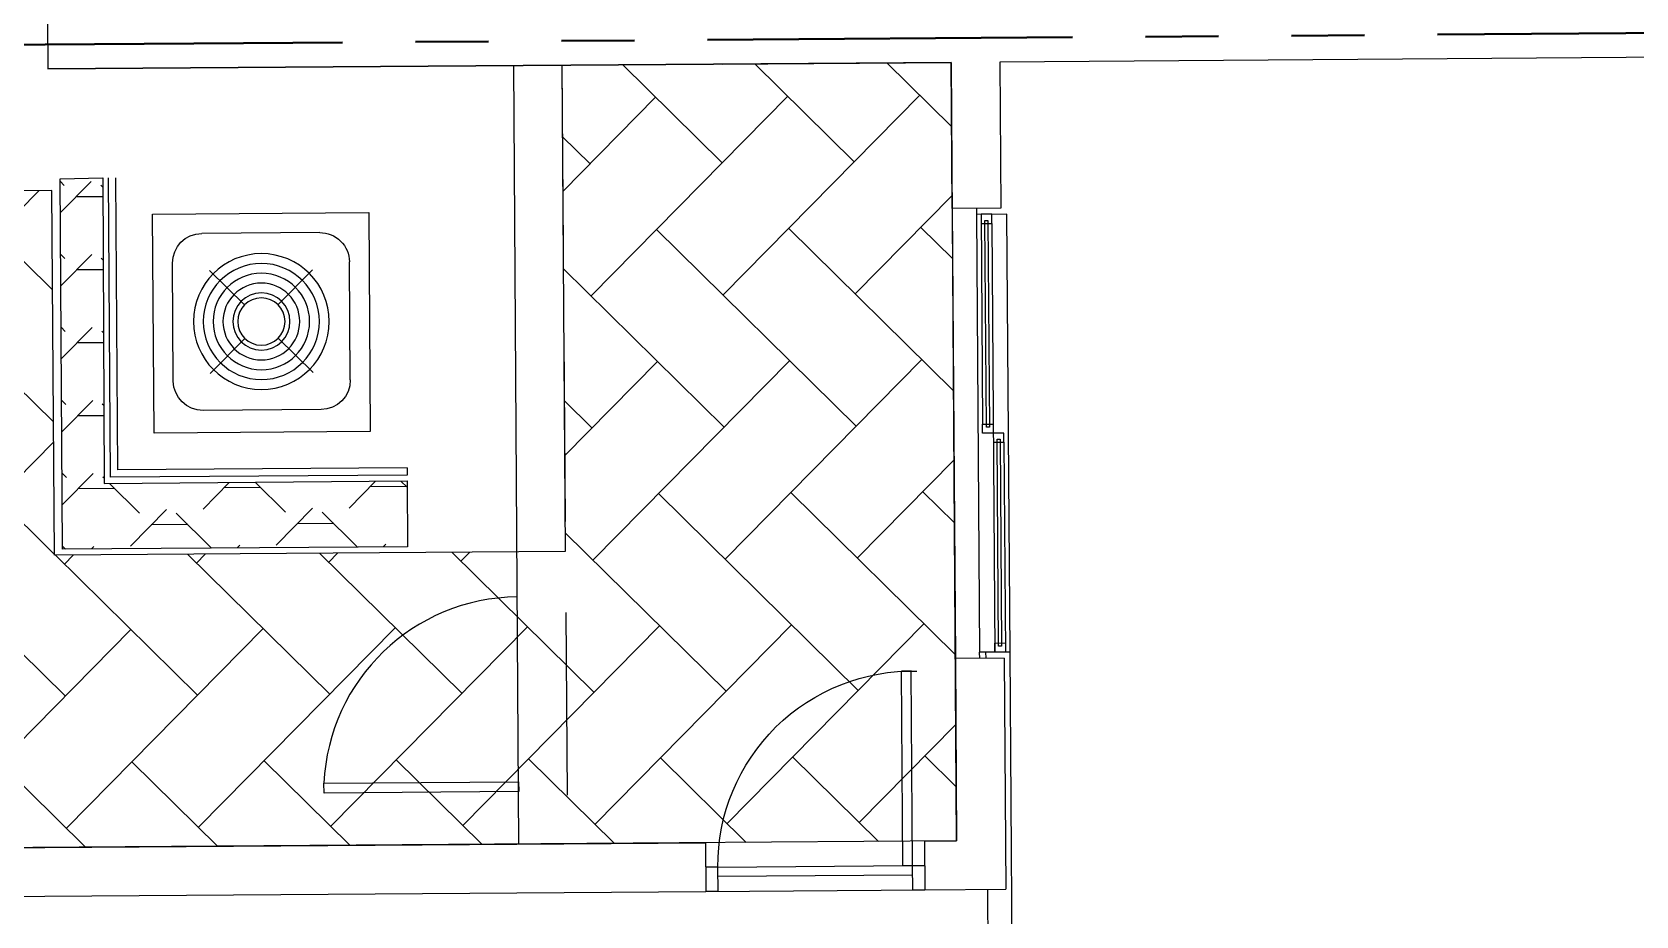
# Model space of a CAD drawing. Header units: feet. Extents: x 919634 to 928945, y 707022 to 708026.
# Drawn here: x 921008.49 to 921030.47, y 707457.99 to 707470.1 of the extents above; entities that cross this region are included whole.
import ezdxf

# ---------------------------------------------------------------- set-up
doc = ezdxf.new("R2010")
doc.units = ezdxf.units.FT
doc.header["$LTSCALE"] = 20
doc.header["$MEASUREMENT"] = 0
doc.linetypes.add('Site Plan$0$HIDDEN2', pattern=[0.1875, 0.125, -0.0625])
doc.linetypes.add('Site Plan$0$PHANTOM2', pattern=[1.25, 0.625, -0.125, 0.125, -0.125, 0.125, -0.125])
for name, color, linetype in [('-u-site-xref', 7, 'Continuous'), ('Site Plan$0$-u-site-bldg_interior', 252, 'Continuous'), ('Site Plan$0$-u-site-fence', 4, 'Site Plan$0$FENCELINE1'), ('Site Plan$0$A-DOOR-EXT_WINDOWS', 253, 'Continuous'), ('Site Plan$0$A-HVAC-EXT', 253, 'Continuous'), ('Site Plan$0$SP-BLDG-ROOF ABOVE', 4, 'Site Plan$0$HIDDEN2'), ('Site Plan$0$SP-LOT PAVERS', 254, 'Continuous'), ('x-RL TH8-LP Block$0$LP-PATT-SHAR', 253, 'Continuous'), ('x-RL TH8-LP Block$0$LP-SHAR-BRDR-CONT', 253, 'Continuous')]:
    doc.layers.add(name, color=color, linetype=linetype)
for name, color, linetype, lineweight in [('Site Plan$0$SP-LOT LINES', 252, 'Site Plan$0$PHANTOM2', 40), ('Site Plan$0$SP-SIDEWALK', 2, 'Continuous', 25), ('SP-BUILDING-FOOTPRINT', 1, 'Continuous', 25)]:
    doc.layers.add(name, color=color, linetype=linetype, lineweight=lineweight)
doc.layers.get('-u-site-xref').off()
doc.linetypes.add('Site Plan$0$FENCELINE1', pattern='A,0.25,-0.1,[133,ltypeshp.shx,S=0.1,R=0,X=-0.1,Y=0],-0.1,1', length=1.45)

# ---------------------------------------------------------------- blocks, each defined once
blk = doc.blocks.new('Site Plan$0$DR1H902')
for p, q in [((-0.5, 0), (-0.5, 1)), ((-0.5, 1.000000000000057), (-0.4500000000000455, 1.000000000000057)), ((-0.4500000000000455, 0), (-0.4500000000000455, 1)), ((-0.5, -5.684341886080801e-14), (-0.4500000000000455, -5.684341886080801e-14))]:
    blk.add_line(p, q)
blk.add_arc((-0.5, 0), 1, 0, 91.70698490235472)
blk = doc.blocks.new('Site Plan$0$A$C05C92244')
at = {"layer": 'Site Plan$0$A-DOOR-EXT_WINDOWS'}
blk.add_lwpolyline([(32.00389335552609, 32.04769828175449), (32.00389335552609, 0.04381521808500111), (30.40369920234298, 0.04381521808500111), (30.40369920234298, 32.04769828175449)], close=True, dxfattribs=at)
blk.add_arc((32.07979910527501, 32.07980389018303), 32.07980487913881, 180.0573418751565, 267.0050566959838, dxfattribs=at)
blk = doc.blocks.new('Site Plan$0$A$C11AE1C12')
at = {"layer": 'Site Plan$0$A-HVAC-EXT'}
for p, q in [((44.00000011394877, 44.54105635897122), (1.139487721957266e-07, 44.54105635897122)), ((1.139487721957266e-07, 44.54105635897122), (1.139487721957266e-07, 2.501133167243097e-06)), ((44.00000011394877, 2.501133167243097e-06), (44.00000011394877, 44.54105635897122)), ((34.00000011394877, 40.00000250113317), (10.00000011394877, 40.00000250113317)), ((4.000000113948772, 34.00000250113317), (4.000000113948772, 10.00000250113317)), ((40.00000011394877, 34.00000250113317), (40.00000011394877, 10.00000250113317)), ((18.5977306969362, 25.40227191814392), (11.52666288505861, 32.47333973002787)), ((25.40226953096135, 25.40227191814392), (32.47333734284621, 32.47333973002787)), ((11.52666288505861, 11.52666527223846), (18.5977306969362, 18.59773308412241)), ((32.47333734284621, 11.52666527223846), (25.40226953096135, 18.59773308412241)), ((34.00000011394877, 4.000002501133167), (10.00000011394877, 4.000002501133167)), ((1.139487721957266e-07, 2.501133167243097e-06), (44.00000011394877, 2.501133167243097e-06))]:
    blk.add_line(p, q, dxfattribs=at)
for radius in [13.81153555240985, 11.81153555240985, 9.81153555240985, 7.81153555240985, 5.81153555240985, 4.81153555240985]:
    blk.add_circle((22.00000011394877, 22.00000250113317), radius, dxfattribs=at)
for centre, start, end in [((10.00000011394877, 34.00000250113317), 90, 180), ((34.00000011394877, 34.00000250113317), 0, 90), ((10.00000011394877, 10.00000250113317), 180, 270), ((34.00000011394877, 10.00000250113317), 270, 0)]:
    blk.add_arc(centre, 6, start, end, dxfattribs=at)
blk = doc.blocks.new('Site Plan')
at = {"layer": 'Site Plan$0$SP-LOT PAVERS'}
h = blk.add_hatch(dxfattribs=at)
h.set_pattern_fill('AR-HBONE', color=256, scale=0.32, angle=-89.58178215075662)
h.set_pattern_definition([(315.4182178492434, (0, 0), (1.810145136983853, 0.01321298806884015), [3.84, -1.28]), (45.41821784924338, (0.9116790626081567, -0.8984660745381309), (1.810145136983853, 0.01321298806884), [3.84, -1.28])])
h.paths.add_polyline_path([(921021.1556350243, 707459.0202424282), (921000.7373251333, 707458.8744132218), (921000.8088021957, 707448.8724109019), (920988.8999676008, 707448.7873070914), (920988.7641918381, 707467.7868217848), (921008.7636650301, 707467.9320014652), (921008.7993954984, 707462.9321285743), (921015.7992638892, 707462.9821521201), (921015.7516232703, 707469.6486485625), (921021.0848215867, 707469.6866727665)])
at = {"layer": 'Site Plan$0$-u-site-bldg_interior'}
for p, q in [((921008.7076905945, 707470.2628104474, -4.494994332521548e-06), (921008.7124551852, 707469.5960867906, -4.49499433252155e-06)), ((921056.6672607511, 707469.9387850335, -4.494761588394544e-06), (921021.7514856342, 707469.6892672919, -4.494931048816757e-06)), ((921021.0848359901, 707469.68450323, -4.494934284337944e-06), (921008.7124551852, 707469.5960867906, -4.49499433252155e-06)), ((921017.9472121359, 707469.6620809061, -4.494949512499465e-06), (921021.0848359901, 707469.68450323, -4.494934284337944e-06)), ((921021.0991281759, 707467.6845542974, -4.49493428433795e-06), (921021.0848359901, 707469.68450323, -4.494934284337944e-06)), ((921021.7514856342, 707469.6892672919, -4.494931048816757e-06), (921021.76577782, 707467.6893183592, -4.494931048816762e-06)), ((921021.7657777928, 707467.689318359, -4.494931048816895e-06), (921021.0991281486, 707467.6845542971, -4.494934284338082e-06)), ((921021.0991281486, 707467.6845542971, -4.494934284338082e-06), (921021.1431957755, 707461.5180450885, -4.494934284337838e-06)), ((921021.4324530252, 707467.6869363284, -4.494932666577224e-06), (921021.4330485328, 707467.6036051231, -4.494932666577225e-06)), ((921021.8497045061, 707467.6065826613, -4.494930644376746e-06), (921021.4330485328, 707467.6036051231, -4.494932666577225e-06)), ((921021.4330485328, 707467.6036051231, -4.494932666577225e-06), (921021.4759250899, 707461.603758325, -4.494932666577243e-06)), ((921021.4955294001, 707467.6065019718, -4.494932363247244e-06), (921021.516091927, 707464.7291251628, -4.494932363247253e-06)), ((921021.8925810634, 707461.6067358631, -4.494930644376763e-06), (921021.8497045065, 707467.6065826613, -4.494930644376745e-06)), ((921021.6422697813, 707467.4800970838, -4.494931655476985e-06), (921021.6842530768, 707461.6052470942, -4.494931655477002e-06)), ((921021.8095376694, 707464.4812158234, -4.494930947706734e-06), (921021.8300826864, 707461.6062892327, -4.494930947706743e-06)), ((921021.8925810631, 707461.6067358633, -4.494930644376764e-06), (921021.4759250899, 707461.603758325, -4.494932666577243e-06)), ((921021.4765205977, 707461.5204271195, -4.494932666577242e-06), (921021.4759250899, 707461.603758325, -4.494932666577243e-06)), ((921021.5631849976, 707461.521046447, -4.49493224595975e-06), (921021.5625898995, 707461.6043203495, -4.494932245959749e-06)), ((921021.9872667936, 707448.357074184, -4.494930644376803e-06), (921021.8925810636, 707461.6067358633, -4.494930644376763e-06)), ((921021.1431957482, 707461.5180450882, -4.49493428433797e-06), (921021.1610609804, 707459.0181089223, -4.494934284337977e-06)), ((921021.8098453655, 707461.5228091498, -4.494931048816913e-06), (921021.1431957755, 707461.5180450885, -4.494934284337838e-06)), ((921021.8098453926, 707461.5228091499, -4.494931048816781e-06), (921021.8324746867, 707458.3562233401, -4.49493104881679e-06)), ((921000.9115780995, 707458.8734005429, -4.495032563293753e-06), (921017.7210536338, 707458.9935256827, -4.494950975985178e-06)), ((921017.7210524803, 707458.9936871007, -4.494950975985178e-06), (921017.7258176956, 707458.3268760386, -4.494950975985181e-06)), ((921020.7213006133, 707459.0149662737, -4.494936414569366e-06), (921021.1610609804, 707459.0181089223, -4.494934284337977e-06)), ((921020.7213006133, 707459.0149662737, -4.494936414569366e-06), (921020.7260646751, 707458.3483166294, -4.494936414569368e-06)), ((921017.8900969222, 707458.6615532942, -4.494950167104883e-06), (921017.7234345112, 707458.6603622787, -4.494950975985179e-06)), ((921017.8900969222, 707458.6615532942, -4.494950167104883e-06), (921020.557020233, 707458.680450436, -4.494937223449664e-06)), ((921017.8924801068, 707458.328067054, -4.494950167104883e-06), (921017.8900969222, 707458.6615532942, -4.494950167104883e-06)), ((921017.8909901838, 707458.5365564859, -4.494950167104883e-06), (921020.5579134948, 707458.5554536277, -4.494937223449664e-06)), ((921020.557020233, 707458.680450436, -4.494937223449664e-06), (921020.7236826442, 707458.6816414514, -4.494936414569367e-06)), ((921020.559402264, 707458.347125614, -4.494937223449666e-06), (921020.557020233, 707458.680450436, -4.494937223449664e-06)), ((921001.5829918056, 707458.2115149604, -4.495029327772566e-06), (921017.7258176956, 707458.3268760386, -4.494950975985181e-06)), ((921017.7258165533, 707458.3270374566, -4.494950975985126e-06), (921020.7260646864, 707458.3483166295, -4.494936414569314e-06)), ((921017.8924812602, 707458.327905636, -4.494950167104883e-06), (921017.7258188492, 707458.3267146206, -4.494950975985181e-06)), ((921020.559402264, 707458.347125614, -4.494937223449666e-06), (921020.7260646751, 707458.3483166294, -4.494936414569368e-06)), ((921020.7260646751, 707458.3483166294, -4.494936414569368e-06), (921021.8324746864, 707458.35622334, -4.494931048816791e-06)), ((921021.6572752196, 707448.3547159733, -4.494932245959792e-06), (921021.5858142916, 707458.354460637, -4.494932245959759e-06))]:
    blk.add_line(p, q, dxfattribs=at)
for points, elevation in [([(921021.6422697813, 707467.4800970838), (921021.6413765197, 707467.6050938921), (921021.4955469099, 707467.6040517536), (921021.4964401716, 707467.4790549453)], -4.494932359143158e-06), ([(921021.5684716842, 707464.6878317522), (921021.5482244211, 707467.5210927404), (921021.5898900239, 707467.5213904941), (921021.6101372868, 707464.6881295063)], -4.494931904148e-06), ([(921021.6619215367, 707464.7301673014), (921021.6628147982, 707464.6051704931), (921021.5169851885, 707464.6041283546), (921021.516091927, 707464.7291251628)], -4.494932359143166e-06), ([(921021.8095376694, 707464.4812158234), (921021.8086444077, 707464.6062126316), (921021.6628147982, 707464.6051704931), (921021.6637080597, 707464.4801736848)], -4.494931651372908e-06), ([(921021.7357395723, 707461.688950492), (921021.7154923092, 707464.5222114798), (921021.7571579122, 707464.5225092337), (921021.7774051753, 707461.6892482457)], -4.494931196377749e-06), ([(921021.8291894248, 707461.7312860409), (921021.8300826864, 707461.6062892327), (921021.6842530768, 707461.6052470942), (921021.683359815, 707461.7302439023)], -4.494931651372916e-06)]:
    blk.add_lwpolyline(points, close=True, dxfattribs=dict(at, elevation=elevation))
at = {"layer": 'Site Plan$0$-u-site-fence', "ltscale": 0.15}
blk.add_line((921015.1644842136, 707458.9775136728, -4.494963388369399e-06), (921015.0926020693, 707469.6416810767, -4.494963367370082e-06), dxfattribs=at)
at = {"layer": 'Site Plan$0$SP-BLDG-ROOF ABOVE', "elevation": -4.494960164400631e-06}
blk.add_lwpolyline([(921015.7516394054, 707469.6463907389), (921015.8278643957, 707458.9799964312)], dxfattribs=at)
at = {"layer": 'Site Plan$0$SP-LOT LINES', "ltscale": 0.4, "elevation": -4.495091203237515e-06}
blk.add_lwpolyline([(921082.9047135309, 707448.459065352), (921082.7474994884, 707470.4585036117), (920988.7498996513, 707469.7867708848), (920988.9071136938, 707447.787332625)], close=True, dxfattribs=at)
at = {"layer": 'Site Plan$0$SP-SIDEWALK'}
for p, q in [((921015.7516232703, 707469.6486485625, -4.49496017048057e-06), (921015.7992638933, 707462.9821515611, -4.494960170480592e-06)), ((921009.5691192645, 707464.0021230548, -4.494990364901334e-06), (921009.5398198765, 707468.102075358, -4.494990364901321e-06)), ((921009.6684021018, 707464.1028351107, -4.494989879573155e-06), (921009.6398173232, 707468.1027899673, -4.494989879573144e-06)), ((921008.7636811652, 707467.9297436415, -4.494994137601818e-06), (920988.764191838, 707467.7868217848, -4.495091203237454e-06)), ((921008.7993954984, 707462.9321285743, -4.494994137601833e-06), (921008.7636811652, 707467.9297436415, -4.494994137601818e-06)), ((921013.6323681067, 707464.0311601497, -4.494970644306214e-06), (921009.5691192645, 707464.0021230548, -4.494990364901334e-06)), ((921013.6316534975, 707464.1311575964, -4.494970644306214e-06), (921009.6684021018, 707464.1028351107, -4.494989879573155e-06)), ((921013.6316534975, 707464.1311575964, -4.494970644306214e-06), (921013.6323681067, 707464.0311601497, -4.494970644306214e-06)), ((921015.7992638933, 707462.9821515611, -4.494960170480592e-06), (921008.7993954984, 707462.9321285743, -4.494994137601833e-06)), ((921009.820443432, 707458.9370657471, -4.494989320851819e-06), (921000.9115780995, 707458.8734005429, -4.495032563293753e-06))]:
    blk.add_line(p, q, dxfattribs=at)
at = {"layer": 'Site Plan$0$-u-site-bldg_interior', "extrusion": (4.853157859725802e-12, 3.468200526524245e-14, -1), "xscale": 2.666990255305794, "yscale": 2.666990255305794, "zscale": -7.111974014148773, "rotation": 359.5905555553778}
blk.add_blockref('Site Plan$0$DR1H902', (-921019.2235591543, 707458.6709211562, 8.989331464401768e-06), dxfattribs=at)
at = {"layer": 'Site Plan$0$-u-site-fence', "xscale": 0.08333333333333334, "yscale": 0.08333333333333334, "zscale": 0.08333333333333334, "rotation": 270.4094444446222}
blk.add_blockref('Site Plan$0$A$C05C92244', (921012.4711013037, 707462.3423730177, -4.494976343081766e-06), dxfattribs=at)
at = {"layer": 'Site Plan$0$A-HVAC-EXT', "extrusion": (4.8531578597258e-12, 3.468200526524245e-14, -1), "xscale": 0.06735359270068557, "yscale": 0.06735359270068557, "zscale": -0.06735359270068556, "rotation": 179.5905555553778}
blk.add_blockref('Site Plan$0$A$C11AE1C12', (-921010.1433780012, 707467.6063189578, 8.989331464401768e-06), dxfattribs=at)
blk = doc.blocks.new('x-RL TH8-LP Block', base_point=(1241.699483058532, 358.1706843557306))
at = {"layer": 'x-RL TH8-LP Block$0$LP-PATT-SHAR'}
h = blk.add_hatch(dxfattribs=at)
h.set_pattern_fill('LAFX-A435-CHAINLINK', color=256, scale=10, pattern_type=2)
h.set_pattern_definition([(45, (1255.655024147425, 427.7968330358235), (0, 10.0000000000064), [0.7071099999999999, -13.4350288425]), (45, (1253.655024147425, 427.7968330358235), (0, 10.0000000000064), [0.7071099999999999, -13.4350288425]), (45, (1255.655024147425, 429.7968330358235), (0, 10.0000000000064), [0.7071099999999999, -13.4350288425]), (45, (1255.155024147425, 430.7968330358235), (0, 10.0000000000064), [0.7071099999999999, -13.4350288425]), (45, (1251.655024147425, 427.7968330358235), (0, 10.0000000000064), [0.7071099999999999, -13.4350288425]), (45, (1253.655024147425, 429.7968330358235), (0, 10.0000000000064), [0.7071099999999999, -13.4350288425]), (45, (1255.655024147425, 431.7968330358235), (0, 10.0000000000064), [0.7071099999999999, -13.4350288425]), (45, (1254.155024147425, 430.7968330358235), (0, 10.0000000000064), [0.7071099999999999, -13.4350288425]), (45, (1255.155024147425, 432.7968330358235), (0, 10.0000000000064), [0.7071099999999999, -13.4350288425]), (45, (1253.155024147425, 430.7968330358235), (0, 10.0000000000064), [0.7071099999999999, -13.4350288425]), (45, (1251.655024147425, 429.7968330358235), (0, 10.0000000000064), [0.7071099999999999, -13.4350288425]), (45, (1253.655024147425, 431.7968330358235), (0, 10.0000000000064), [0.7071099999999999, -13.4350288425]), (45, (1255.655024147425, 433.7968330358235), (0, 10.0000000000064), [0.7071099999999999, -13.4350288425]), (45, (1252.155024147425, 430.7968330358235), (0, 10.0000000000064), [0.7071099999999999, -13.4350288425]), (45, (1254.155024147425, 432.7968330358235), (0, 10.0000000000064), [0.7071099999999999, -13.4350288425]), (45, (1253.155024147425, 432.7968330358235), (0, 10.0000000000064), [0.7071099999999999, -13.4350288425]), (45, (1255.155024147425, 434.7968330358235), (0, 10.0000000000064), [0.7071099999999999, -13.4350288425]), (45, (1251.655024147425, 431.7968330358235), (0, 10.0000000000064), [0.7071099999999999, -13.4350288425]), (45, (1253.655024147425, 433.7968330358235), (0, 10.0000000000064), [0.7071099999999999, -13.4350288425]), (45, (1252.155024147425, 432.7968330358235), (0, 10.0000000000064), [0.7071099999999999, -13.4350288425]), (45, (1254.155024147425, 434.7968330358235), (0, 10.0000000000064), [0.7071099999999999, -13.4350288425]), (45, (1255.155024147425, 436.7968330358235), (0, 10.0000000000064), [0.7071099999999999, -13.4350288425]), (45, (1253.155024147425, 434.7968330358235), (0, 10.0000000000064), [0.7071099999999999, -13.4350288425]), (45, (1251.655024147425, 433.7968330358235), (0, 10.0000000000064), [0.7071099999999999, -13.4350288425]), (45, (1252.155024147425, 434.7968330358235), (0, 10.0000000000064), [0.7071099999999999, -13.4350288425]), (45, (1254.155024147425, 436.7968330358235), (0, 10.0000000000064), [0.7071099999999999, -13.4350288425]), (45, (1253.155024147425, 436.7968330358235), (0, 10.0000000000064), [0.7071099999999999, -13.4350288425]), (45, (1251.655024147425, 435.7968330358235), (0, 10.0000000000064), [0.7071099999999999, -13.4350288425]), (45, (1252.155024147425, 436.7968330358235), (0, 10.0000000000064), [0.7071099999999999, -13.4350288425]), (45, (1250.655024147425, 435.7968330358235), (0, 10.0000000000064), [0.7071099999999999, -13.4350288425]), (45, (1255.155024147425, 428.7968330358235), (0, 10.0000000000064), [0.7071099999999999, -13.4350288425]), (45, (1254.155024147425, 428.7968330358235), (0, 10.0000000000064), [0.7071099999999999, -13.4350288425]), (45, (1253.155024147425, 428.7968330358235), (0, 10.0000000000064), [0.7071099999999999, -13.4350288425]), (45, (1252.155024147425, 428.7968330358235), (0, 10.0000000000064), [0.7071099999999999, -13.4350288425]), (45, (1250.655024147425, 427.7968330358235), (0, 10.0000000000064), [0.7071099999999999, -13.4350288425]), (45, (1249.655024147425, 427.7968330358235), (0, 10.0000000000064), [0.7071099999999999, -13.4350288425]), (45, (1250.655024147425, 429.7968330358235), (0, 10.0000000000064), [0.7071099999999999, -13.4350288425]), (45, (1248.655024147425, 427.7968330358235), (0, 10.0000000000064), [0.7071099999999999, -13.4350288425]), (45, (1251.155024147425, 430.7968330358235), (0, 10.0000000000064), [0.7071099999999999, -13.4350288425]), (45, (1249.655024147425, 429.7968330358235), (0, 10.0000000000064), [0.7071099999999999, -13.4350288425]), (45, (1247.655024147425, 427.7968330358235), (0, 10.0000000000064), [0.7071099999999999, -13.4350288425]), (45, (1250.155024147425, 430.7968330358235), (0, 10.0000000000064), [0.7071099999999999, -13.4350288425]), (45, (1250.655024147425, 431.7968330358235), (0, 10.0000000000064), [0.7071099999999999, -13.4350288425]), (45, (1248.655024147425, 429.7968330358235), (0, 10.0000000000064), [0.7071099999999999, -13.4350288425]), (45, (1246.655024147425, 427.7968330358235), (0, 10.0000000000064), [0.7071099999999999, -13.4350288425]), (45, (1251.155024147425, 432.7968330358235), (0, 10.0000000000064), [0.7071099999999999, -13.4350288425]), (45, (1249.155024147425, 430.7968330358235), (0, 10.0000000000064), [0.7071099999999999, -13.4350288425]), (45, (1249.655024147425, 431.7968330358235), (0, 10.0000000000064), [0.7071099999999999, -13.4350288425]), (45, (1247.655024147425, 429.7968330358235), (0, 10.0000000000064), [0.7071099999999999, -13.4350288425]), (45, (1250.155024147425, 432.7968330358235), (0, 10.0000000000064), [0.7071099999999999, -13.4350288425]), (45, (1248.155024147425, 430.7968330358235), (0, 10.0000000000064), [0.7071099999999999, -13.4350288425]), (45, (1250.655024147425, 433.7968330358235), (0, 10.0000000000064), [0.7071099999999999, -13.4350288425]), (45, (1248.655024147425, 431.7968330358235), (0, 10.0000000000064), [0.7071099999999999, -13.4350288425]), (45, (1246.655024147425, 429.7968330358235), (0, 10.0000000000064), [0.7071099999999999, -13.4350288425]), (45, (1251.155024147425, 434.7968330358235), (0, 10.0000000000064), [0.7071099999999999, -13.4350288425]), (45, (1249.155024147425, 432.7968330358235), (0, 10.0000000000064), [0.7071099999999999, -13.4350288425]), (45, (1247.155024147425, 430.7968330358235), (0, 10.0000000000064), [0.7071099999999999, -13.4350288425]), (45, (1249.655024147425, 433.7968330358235), (0, 10.0000000000064), [0.7071099999999999, -13.4350288425]), (45, (1247.655024147425, 431.7968330358235), (0, 10.0000000000064), [0.7071099999999999, -13.4350288425]), (45, (1250.155024147425, 434.7968330358235), (0, 10.0000000000064), [0.7071099999999999, -13.4350288425]), (45, (1248.155024147425, 432.7968330358235), (0, 10.0000000000064), [0.7071099999999999, -13.4350288425]), (45, (1246.155024147425, 430.7968330358235), (0, 10.0000000000064), [0.7071099999999999, -13.4350288425]), (45, (1248.655024147425, 433.7968330358235), (0, 10.0000000000064), [0.7071099999999999, -13.4350288425]), (45, (1246.655024147425, 431.7968330358235), (0, 10.0000000000064), [0.7071099999999999, -13.4350288425]), (45, (1251.155024147425, 436.7968330358235), (0, 10.0000000000064), [0.7071099999999999, -13.4350288425]), (45, (1249.155024147425, 434.7968330358235), (0, 10.0000000000064), [0.7071099999999999, -13.4350288425]), (45, (1247.155024147425, 432.7968330358235), (0, 10.0000000000064), [0.7071099999999999, -13.4350288425]), (45, (1247.655024147425, 433.7968330358235), (0, 10.0000000000064), [0.7071099999999999, -13.4350288425]), (45, (1250.155024147425, 436.7968330358235), (0, 10.0000000000064), [0.7071099999999999, -13.4350288425]), (45, (1248.155024147425, 434.7968330358235), (0, 10.0000000000064), [0.7071099999999999, -13.4350288425]), (45, (1246.155024147425, 432.7968330358235), (0, 10.0000000000064), [0.7071099999999999, -13.4350288425]), (45, (1246.655024147425, 433.7968330358235), (0, 10.0000000000064), [0.7071099999999999, -13.4350288425]), (45, (1249.155024147425, 436.7968330358235), (0, 10.0000000000064), [0.7071099999999999, -13.4350288425]), (45, (1247.155024147425, 434.7968330358235), (0, 10.0000000000064), [0.7071099999999999, -13.4350288425]), (45, (1247.655024147425, 435.7968330358235), (0, 10.0000000000064), [0.7071099999999999, -13.4350288425]), (45, (1248.155024147425, 436.7968330358235), (0, 10.0000000000064), [0.7071099999999999, -13.4350288425]), (45, (1246.155024147425, 434.7968330358235), (0, 10.0000000000064), [0.7071099999999999, -13.4350288425]), (45, (1246.655024147425, 435.7968330358235), (0, 10.0000000000064), [0.7071099999999999, -13.4350288425]), (45, (1247.155024147425, 436.7968330358235), (0, 10.0000000000064), [0.7071099999999999, -13.4350288425]), (45, (1246.155024147425, 436.7968330358235), (0, 10.0000000000064), [0.7071099999999999, -13.4350288425]), (45, (1251.155024147425, 428.7968330358235), (0, 10.0000000000064), [0.7071099999999999, -13.4350288425]), (45, (1250.155024147425, 428.7968330358235), (0, 10.0000000000064), [0.7071099999999999, -13.4350288425]), (45, (1249.155024147425, 428.7968330358235), (0, 10.0000000000064), [0.7071099999999999, -13.4350288425]), (45, (1248.155024147425, 428.7968330358235), (0, 10.0000000000064), [0.7071099999999999, -13.4350288425]), (45, (1247.155024147425, 428.7968330358235), (0, 10.0000000000064), [0.7071099999999999, -13.4350288425]), (45, (1246.155024147425, 428.7968330358235), (0, 10.0000000000064), [0.7071099999999999, -13.4350288425]), (45, (1254.655024147425, 427.7968330358235), (0, 10.0000000000064), [0.7071099999999999, -13.4350288425]), (45, (1254.655024147425, 429.7968330358235), (0, 10.0000000000064), [0.7071099999999999, -13.4350288425]), (45, (1252.655024147425, 427.7968330358235), (0, 10.0000000000064), [0.7071099999999999, -13.4350288425]), (45, (1254.655024147425, 431.7968330358235), (0, 10.0000000000064), [0.7071099999999999, -13.4350288425]), (45, (1252.655024147425, 429.7968330358235), (0, 10.0000000000064), [0.7071099999999999, -13.4350288425]), (45, (1254.655024147425, 433.7968330358235), (0, 10.0000000000064), [0.7071099999999999, -13.4350288425]), (45, (1252.655024147425, 431.7968330358235), (0, 10.0000000000064), [0.7071099999999999, -13.4350288425]), (45, (1255.655024147425, 435.7968330358235), (0, 10.0000000000064), [0.7071099999999999, -13.4350288425]), (45, (1254.655024147425, 435.7968330358235), (0, 10.0000000000064), [0.7071099999999999, -13.4350288425]), (45, (1252.655024147425, 433.7968330358235), (0, 10.0000000000064), [0.7071099999999999, -13.4350288425]), (45, (1253.655024147425, 435.7968330358235), (0, 10.0000000000064), [0.7071099999999999, -13.4350288425]), (45, (1252.655024147425, 435.7968330358235), (0, 10.0000000000064), [0.7071099999999999, -13.4350288425]), (45, (1249.655024147425, 435.7968330358235), (0, 10.0000000000064), [0.7071099999999999, -13.4350288425]), (45, (1248.655024147425, 435.7968330358235), (0, 10.0000000000064), [0.7071099999999999, -13.4350288425]), (90, (1256.155024147425, 436.2968330358235), (-10, 6.123233995736766e-16), [0.5, -9.5]), (90, (1256.155024147425, 428.2968330358235), (-10, 6.123233995736766e-16), [0.5, -9.5]), (90, (1256.155024147425, 430.2968330358235), (-10, 6.123233995736766e-16), [0.5, -9.5]), (90, (1256.155024147425, 432.2968330358235), (-10, 6.123233995736766e-16), [0.5, -9.5]), (90, (1256.155024147425, 434.2968330358235), (-10, 6.123233995736766e-16), [0.5, -9.5]), (90, (1255.655024147425, 429.2968330358235), (-10, 6.123233995736766e-16), [0.5, -9.5]), (90, (1255.655024147425, 431.2968330358235), (-10, 6.123233995736766e-16), [0.5, -9.5]), (90, (1255.655024147425, 433.2968330358235), (-10, 6.123233995736766e-16), [0.5, -9.5]), (90, (1255.655024147425, 435.2968330358235), (-10, 6.123233995736766e-16), [0.5, -9.5]), (90, (1255.655024147425, 437.2968330358235), (-10, 6.123233995736766e-16), [0.5, -9.5]), (90, (1255.155024147425, 428.2968330358235), (-10, 6.123233995736766e-16), [0.5, -9.5]), (90, (1255.155024147425, 430.2968330358235), (-10, 6.123233995736766e-16), [0.5, -9.5]), (90, (1255.155024147425, 432.2968330358235), (-10, 6.123233995736766e-16), [0.5, -9.5]), (90, (1255.155024147425, 434.2968330358235), (-10, 6.123233995736766e-16), [0.5, -9.5]), (90, (1255.155024147425, 436.2968330358235), (-10, 6.123233995736766e-16), [0.5, -9.5]), (90, (1255.155024147425, 428.2968330358235), (-10, 6.123233995736766e-16), [0.5, -9.5]), (90, (1255.155024147425, 430.2968330358235), (-10, 6.123233995736766e-16), [0.5, -9.5]), (90, (1255.155024147425, 432.2968330358235), (-10, 6.123233995736766e-16), [0.5, -9.5]), (90, (1255.155024147425, 434.2968330358235), (-10, 6.123233995736766e-16), [0.5, -9.5]), (90, (1255.155024147425, 436.2968330358235), (-10, 6.123233995736766e-16), [0.5, -9.5]), (90, (1254.655024147425, 429.2968330358235), (-10, 6.123233995736766e-16), [0.5, -9.5]), (90, (1254.655024147425, 431.2968330358235), (-10, 6.123233995736766e-16), [0.5, -9.5]), (90, (1254.655024147425, 433.2968330358235), (-10, 6.123233995736766e-16), [0.5, -9.5]), (90, (1254.655024147425, 435.2968330358235), (-10, 6.123233995736766e-16), [0.5, -9.5]), (90, (1254.655024147425, 437.2968330358235), (-10, 6.123233995736766e-16), [0.5, -9.5]), (90, (1254.155024147425, 428.2968330358235), (-10, 6.123233995736766e-16), [0.5, -9.5]), (90, (1254.155024147425, 428.2968330358235), (-10, 6.123233995736766e-16), [0.5, -9.5]), (90, (1254.155024147425, 430.2968330358235), (-10, 6.123233995736766e-16), [0.5, -9.5]), (90, (1254.155024147425, 430.2968330358235), (-10, 6.123233995736766e-16), [0.5, -9.5]), (90, (1254.155024147425, 432.2968330358235), (-10, 6.123233995736766e-16), [0.5, -9.5]), (90, (1254.155024147425, 432.2968330358235), (-10, 6.123233995736766e-16), [0.5, -9.5]), (90, (1254.155024147425, 434.2968330358235), (-10, 6.123233995736766e-16), [0.5, -9.5]), (90, (1254.155024147425, 434.2968330358235), (-10, 6.123233995736766e-16), [0.5, -9.5]), (90, (1254.155024147425, 436.2968330358235), (-10, 6.123233995736766e-16), [0.5, -9.5]), (90, (1254.155024147425, 436.2968330358235), (-10, 6.123233995736766e-16), [0.5, -9.5]), (90, (1253.655024147425, 429.2968330358235), (-10, 6.123233995736766e-16), [0.5, -9.5]), (90, (1253.655024147425, 431.2968330358235), (-10, 6.123233995736766e-16), [0.5, -9.5]), (90, (1253.655024147425, 433.2968330358235), (-10, 6.123233995736766e-16), [0.5, -9.5]), (90, (1253.655024147425, 435.2968330358235), (-10, 6.123233995736766e-16), [0.5, -9.5]), (90, (1253.655024147425, 437.2968330358235), (-10, 6.123233995736766e-16), [0.5, -9.5]), (90, (1253.155024147425, 428.2968330358235), (-10, 6.123233995736766e-16), [0.5, -9.5]), (90, (1253.155024147425, 428.2968330358235), (-10, 6.123233995736766e-16), [0.5, -9.5]), (90, (1253.155024147425, 430.2968330358235), (-10, 6.123233995736766e-16), [0.5, -9.5]), (90, (1253.155024147425, 430.2968330358235), (-10, 6.123233995736766e-16), [0.5, -9.5]), (90, (1253.155024147425, 432.2968330358235), (-10, 6.123233995736766e-16), [0.5, -9.5]), (90, (1253.155024147425, 432.2968330358235), (-10, 6.123233995736766e-16), [0.5, -9.5]), (90, (1253.155024147425, 434.2968330358235), (-10, 6.123233995736766e-16), [0.5, -9.5]), (90, (1253.155024147425, 434.2968330358235), (-10, 6.123233995736766e-16), [0.5, -9.5]), (90, (1253.155024147425, 436.2968330358235), (-10, 6.123233995736766e-16), [0.5, -9.5]), (90, (1253.155024147425, 436.2968330358235), (-10, 6.123233995736766e-16), [0.5, -9.5]), (90, (1252.655024147425, 429.2968330358235), (-10, 6.123233995736766e-16), [0.5, -9.5]), (90, (1252.655024147425, 431.2968330358235), (-10, 6.123233995736766e-16), [0.5, -9.5]), (90, (1252.655024147425, 433.2968330358235), (-10, 6.123233995736766e-16), [0.5, -9.5]), (90, (1252.655024147425, 435.2968330358235), (-10, 6.123233995736766e-16), [0.5, -9.5]), (90, (1252.655024147425, 437.2968330358235), (-10, 6.123233995736766e-16), [0.5, -9.5]), (90, (1252.155024147425, 428.2968330358235), (-10, 6.123233995736766e-16), [0.5, -9.5]), (90, (1252.155024147425, 428.2968330358235), (-10, 6.123233995736766e-16), [0.5, -9.5]), (90, (1252.155024147425, 430.2968330358235), (-10, 6.123233995736766e-16), [0.5, -9.5]), (90, (1252.155024147425, 430.2968330358235), (-10, 6.123233995736766e-16), [0.5, -9.5]), (90, (1252.155024147425, 432.2968330358235), (-10, 6.123233995736766e-16), [0.5, -9.5]), (90, (1252.155024147425, 432.2968330358235), (-10, 6.123233995736766e-16), [0.5, -9.5]), (90, (1252.155024147425, 434.2968330358235), (-10, 6.123233995736766e-16), [0.5, -9.5]), (90, (1252.155024147425, 434.2968330358235), (-10, 6.123233995736766e-16), [0.5, -9.5]), (90, (1252.155024147425, 436.2968330358235), (-10, 6.123233995736766e-16), [0.5, -9.5]), (90, (1252.155024147425, 436.2968330358235), (-10, 6.123233995736766e-16), [0.5, -9.5]), (90, (1251.655024147425, 429.2968330358235), (-10, 6.123233995736766e-16), [0.5, -9.5]), (90, (1251.655024147425, 431.2968330358235), (-10, 6.123233995736766e-16), [0.5, -9.5]), (90, (1251.655024147425, 433.2968330358235), (-10, 6.123233995736766e-16), [0.5, -9.5]), (90, (1251.655024147425, 435.2968330358235), (-10, 6.123233995736766e-16), [0.5, -9.5]), (90, (1251.655024147425, 437.2968330358235), (-10, 6.123233995736766e-16), [0.5, -9.5]), (90, (1251.155024147425, 428.2968330358235), (-10, 6.123233995736766e-16), [0.5, -9.5]), (90, (1251.155024147425, 430.2968330358235), (-10, 6.123233995736766e-16), [0.5, -9.5]), (90, (1251.155024147425, 432.2968330358235), (-10, 6.123233995736766e-16), [0.5, -9.5]), (90, (1251.155024147425, 434.2968330358235), (-10, 6.123233995736766e-16), [0.5, -9.5]), (90, (1251.155024147425, 436.2968330358235), (-10, 6.123233995736766e-16), [0.5, -9.5]), (90, (1251.155024147425, 428.2968330358235), (-10, 6.123233995736766e-16), [0.5, -9.5]), (90, (1251.155024147425, 430.2968330358235), (-10, 6.123233995736766e-16), [0.5, -9.5]), (90, (1251.155024147425, 432.2968330358235), (-10, 6.123233995736766e-16), [0.5, -9.5]), (90, (1251.155024147425, 434.2968330358235), (-10, 6.123233995736766e-16), [0.5, -9.5]), (90, (1251.155024147425, 436.2968330358235), (-10, 6.123233995736766e-16), [0.5, -9.5]), (90, (1250.655024147425, 429.2968330358235), (-10, 6.123233995736766e-16), [0.5, -9.5]), (90, (1250.655024147425, 431.2968330358235), (-10, 6.123233995736766e-16), [0.5, -9.5]), (90, (1250.655024147425, 433.2968330358235), (-10, 6.123233995736766e-16), [0.5, -9.5]), (90, (1250.655024147425, 435.2968330358235), (-10, 6.123233995736766e-16), [0.5, -9.5]), (90, (1250.655024147425, 437.2968330358235), (-10, 6.123233995736766e-16), [0.5, -9.5]), (90, (1250.155024147425, 428.2968330358235), (-10, 6.123233995736766e-16), [0.5, -9.5]), (90, (1250.155024147425, 430.2968330358235), (-10, 6.123233995736766e-16), [0.5, -9.5]), (90, (1250.155024147425, 432.2968330358235), (-10, 6.123233995736766e-16), [0.5, -9.5]), (90, (1250.155024147425, 434.2968330358235), (-10, 6.123233995736766e-16), [0.5, -9.5]), (90, (1250.155024147425, 436.2968330358235), (-10, 6.123233995736766e-16), [0.5, -9.5]), (90, (1250.155024147425, 428.2968330358235), (-10, 6.123233995736766e-16), [0.5, -9.5]), (90, (1250.155024147425, 430.2968330358235), (-10, 6.123233995736766e-16), [0.5, -9.5]), (90, (1250.155024147425, 432.2968330358235), (-10, 6.123233995736766e-16), [0.5, -9.5]), (90, (1250.155024147425, 434.2968330358235), (-10, 6.123233995736766e-16), [0.5, -9.5]), (90, (1250.155024147425, 436.2968330358235), (-10, 6.123233995736766e-16), [0.5, -9.5]), (90, (1249.655024147425, 429.2968330358235), (-10, 6.123233995736766e-16), [0.5, -9.5]), (90, (1249.655024147425, 431.2968330358235), (-10, 6.123233995736766e-16), [0.5, -9.5]), (90, (1249.655024147425, 433.2968330358235), (-10, 6.123233995736766e-16), [0.5, -9.5]), (90, (1249.655024147425, 435.2968330358235), (-10, 6.123233995736766e-16), [0.5, -9.5]), (90, (1249.655024147425, 437.2968330358235), (-10, 6.123233995736766e-16), [0.5, -9.5]), (90, (1249.155024147425, 428.2968330358235), (-10, 6.123233995736766e-16), [0.5, -9.5]), (90, (1249.155024147425, 428.2968330358235), (-10, 6.123233995736766e-16), [0.5, -9.5]), (90, (1249.155024147425, 430.2968330358235), (-10, 6.123233995736766e-16), [0.5, -9.5]), (90, (1249.155024147425, 430.2968330358235), (-10, 6.123233995736766e-16), [0.5, -9.5]), (90, (1249.155024147425, 432.2968330358235), (-10, 6.123233995736766e-16), [0.5, -9.5]), (90, (1249.155024147425, 432.2968330358235), (-10, 6.123233995736766e-16), [0.5, -9.5]), (90, (1249.155024147425, 434.2968330358235), (-10, 6.123233995736766e-16), [0.5, -9.5]), (90, (1249.155024147425, 434.2968330358235), (-10, 6.123233995736766e-16), [0.5, -9.5]), (90, (1249.155024147425, 436.2968330358235), (-10, 6.123233995736766e-16), [0.5, -9.5]), (90, (1249.155024147425, 436.2968330358235), (-10, 6.123233995736766e-16), [0.5, -9.5]), (90, (1248.655024147425, 429.2968330358235), (-10, 6.123233995736766e-16), [0.5, -9.5]), (90, (1248.655024147425, 431.2968330358235), (-10, 6.123233995736766e-16), [0.5, -9.5]), (90, (1248.655024147425, 433.2968330358235), (-10, 6.123233995736766e-16), [0.5, -9.5]), (90, (1248.655024147425, 435.2968330358235), (-10, 6.123233995736766e-16), [0.5, -9.5]), (90, (1248.655024147425, 437.2968330358235), (-10, 6.123233995736766e-16), [0.5, -9.5]), (90, (1248.155024147425, 428.2968330358235), (-10, 6.123233995736766e-16), [0.5, -9.5]), (90, (1248.155024147425, 428.2968330358235), (-10, 6.123233995736766e-16), [0.5, -9.5]), (90, (1248.155024147425, 430.2968330358235), (-10, 6.123233995736766e-16), [0.5, -9.5]), (90, (1248.155024147425, 430.2968330358235), (-10, 6.123233995736766e-16), [0.5, -9.5]), (90, (1248.155024147425, 432.2968330358235), (-10, 6.123233995736766e-16), [0.5, -9.5]), (90, (1248.155024147425, 432.2968330358235), (-10, 6.123233995736766e-16), [0.5, -9.5]), (90, (1248.155024147425, 434.2968330358235), (-10, 6.123233995736766e-16), [0.5, -9.5]), (90, (1248.155024147425, 434.2968330358235), (-10, 6.123233995736766e-16), [0.5, -9.5]), (90, (1248.155024147425, 436.2968330358235), (-10, 6.123233995736766e-16), [0.5, -9.5]), (90, (1248.155024147425, 436.2968330358235), (-10, 6.123233995736766e-16), [0.5, -9.5]), (90, (1247.655024147425, 429.2968330358235), (-10, 6.123233995736766e-16), [0.5, -9.5]), (90, (1247.655024147425, 431.2968330358235), (-10, 6.123233995736766e-16), [0.5, -9.5]), (90, (1247.655024147425, 433.2968330358235), (-10, 6.123233995736766e-16), [0.5, -9.5]), (90, (1247.655024147425, 435.2968330358235), (-10, 6.123233995736766e-16), [0.5, -9.5]), (90, (1247.655024147425, 437.2968330358235), (-10, 6.123233995736766e-16), [0.5, -9.5]), (90, (1247.155024147425, 428.2968330358235), (-10, 6.123233995736766e-16), [0.5, -9.5]), (90, (1247.155024147425, 428.2968330358235), (-10, 6.123233995736766e-16), [0.5, -9.5]), (90, (1247.155024147425, 430.2968330358235), (-10, 6.123233995736766e-16), [0.5, -9.5]), (90, (1247.155024147425, 430.2968330358235), (-10, 6.123233995736766e-16), [0.5, -9.5]), (90, (1247.155024147425, 432.2968330358235), (-10, 6.123233995736766e-16), [0.5, -9.5]), (90, (1247.155024147425, 432.2968330358235), (-10, 6.123233995736766e-16), [0.5, -9.5]), (90, (1247.155024147425, 434.2968330358235), (-10, 6.123233995736766e-16), [0.5, -9.5]), (90, (1247.155024147425, 434.2968330358235), (-10, 6.123233995736766e-16), [0.5, -9.5]), (90, (1247.155024147425, 436.2968330358235), (-10, 6.123233995736766e-16), [0.5, -9.5]), (90, (1247.155024147425, 436.2968330358235), (-10, 6.123233995736766e-16), [0.5, -9.5]), (90, (1246.655024147425, 429.2968330358235), (-10, 6.123233995736766e-16), [0.5, -9.5]), (90, (1246.655024147425, 431.2968330358235), (-10, 6.123233995736766e-16), [0.5, -9.5]), (90, (1246.655024147425, 433.2968330358235), (-10, 6.123233995736766e-16), [0.5, -9.5]), (90, (1246.655024147425, 435.2968330358235), (-10, 6.123233995736766e-16), [0.5, -9.5]), (90, (1246.655024147425, 437.2968330358235), (-10, 6.123233995736766e-16), [0.5, -9.5]), (90, (1246.155024147425, 428.2968330358235), (-10, 6.123233995736766e-16), [0.5, -9.5]), (90, (1246.155024147425, 430.2968330358235), (-10, 6.123233995736766e-16), [0.5, -9.5]), (90, (1246.155024147425, 432.2968330358235), (-10, 6.123233995736766e-16), [0.5, -9.5]), (90, (1246.155024147425, 434.2968330358235), (-10, 6.123233995736766e-16), [0.5, -9.5]), (90, (1246.155024147425, 436.2968330358235), (-10, 6.123233995736766e-16), [0.5, -9.5]), (135, (1256.155024147425, 436.7968330358235), (-10.0000000000064, 1.110223024625157e-15), [0.7071099999999999, -13.4350288425]), (135, (1255.155024147425, 436.7968330358235), (-10.0000000000064, 1.110223024625157e-15), [0.7071099999999999, -13.4350288425]), (135, (1254.155024147425, 436.7968330358235), (-10.0000000000064, 1.110223024625157e-15), [0.7071099999999999, -13.4350288425]), (135, (1253.155024147425, 436.7968330358235), (-10.0000000000064, 1.110223024625157e-15), [0.7071099999999999, -13.4350288425]), (135, (1253.655024147425, 433.7968330358235), (-10.0000000000064, 1.110223024625157e-15), [0.7071099999999999, -13.4350288425]), (135, (1253.655024147425, 431.7968330358235), (-10.0000000000064, 1.110223024625157e-15), [0.7071099999999999, -13.4350288425]), (135, (1253.655024147425, 429.7968330358235), (-10.0000000000064, 1.110223024625157e-15), [0.7071099999999999, -13.4350288425]), (135, (1253.655024147425, 427.7968330358235), (-10.0000000000064, 1.110223024625157e-15), [0.7071099999999999, -13.4350288425]), (135, (1251.155024147425, 428.7968330358235), (-10.0000000000064, 1.110223024625157e-15), [0.7071099999999999, -13.4350288425]), (135, (1250.155024147425, 428.7968330358235), (-10.0000000000064, 1.110223024625157e-15), [0.7071099999999999, -13.4350288425]), (135, (1249.155024147425, 428.7968330358235), (-10.0000000000064, 1.110223024625157e-15), [0.7071099999999999, -13.4350288425]), (135, (1251.655024147425, 435.7968330358235), (-10.0000000000064, 1.110223024625157e-15), [0.7071099999999999, -13.4350288425]), (135, (1250.655024147425, 435.7968330358235), (-10.0000000000064, 1.110223024625157e-15), [0.7071099999999999, -13.4350288425]), (135, (1251.655024147425, 433.7968330358235), (-10.0000000000064, 1.110223024625157e-15), [0.7071099999999999, -13.4350288425]), (135, (1249.655024147425, 435.7968330358235), (-10.0000000000064, 1.110223024625157e-15), [0.7071099999999999, -13.4350288425]), (135, (1250.655024147425, 433.7968330358235), (-10.0000000000064, 1.110223024625157e-15), [0.7071099999999999, -13.4350288425]), (135, (1248.655024147425, 435.7968330358235), (-10.0000000000064, 1.110223024625157e-15), [0.7071099999999999, -13.4350288425]), (135, (1251.655024147425, 431.7968330358235), (-10.0000000000064, 1.110223024625157e-15), [0.7071099999999999, -13.4350288425]), (135, (1249.655024147425, 433.7968330358235), (-10.0000000000064, 1.110223024625157e-15), [0.7071099999999999, -13.4350288425]), (135, (1247.655024147425, 435.7968330358235), (-10.0000000000064, 1.110223024625157e-15), [0.7071099999999999, -13.4350288425]), (135, (1250.655024147425, 431.7968330358235), (-10.0000000000064, 1.110223024625157e-15), [0.7071099999999999, -13.4350288425]), (135, (1248.655024147425, 433.7968330358235), (-10.0000000000064, 1.110223024625157e-15), [0.7071099999999999, -13.4350288425]), (135, (1246.655024147425, 435.7968330358235), (-10.0000000000064, 1.110223024625157e-15), [0.7071099999999999, -13.4350288425]), (135, (1251.655024147425, 429.7968330358235), (-10.0000000000064, 1.110223024625157e-15), [0.7071099999999999, -13.4350288425]), (135, (1249.655024147425, 431.7968330358235), (-10.0000000000064, 1.110223024625157e-15), [0.7071099999999999, -13.4350288425]), (135, (1247.655024147425, 433.7968330358235), (-10.0000000000064, 1.110223024625157e-15), [0.7071099999999999, -13.4350288425]), (135, (1250.655024147425, 429.7968330358235), (-10.0000000000064, 1.110223024625157e-15), [0.7071099999999999, -13.4350288425]), (135, (1248.655024147425, 431.7968330358235), (-10.0000000000064, 1.110223024625157e-15), [0.7071099999999999, -13.4350288425]), (135, (1246.655024147425, 433.7968330358235), (-10.0000000000064, 1.110223024625157e-15), [0.7071099999999999, -13.4350288425]), (135, (1251.655024147425, 427.7968330358235), (-10.0000000000064, 1.110223024625157e-15), [0.7071099999999999, -13.4350288425]), (135, (1249.655024147425, 429.7968330358235), (-10.0000000000064, 1.110223024625157e-15), [0.7071099999999999, -13.4350288425]), (135, (1247.655024147425, 431.7968330358235), (-10.0000000000064, 1.110223024625157e-15), [0.7071099999999999, -13.4350288425]), (135, (1250.655024147425, 427.7968330358235), (-10.0000000000064, 1.110223024625157e-15), [0.7071099999999999, -13.4350288425]), (135, (1248.655024147425, 429.7968330358235), (-10.0000000000064, 1.110223024625157e-15), [0.7071099999999999, -13.4350288425]), (135, (1246.655024147425, 431.7968330358235), (-10.0000000000064, 1.110223024625157e-15), [0.7071099999999999, -13.4350288425]), (135, (1249.655024147425, 427.7968330358235), (-10.0000000000064, 1.110223024625157e-15), [0.7071099999999999, -13.4350288425]), (135, (1247.655024147425, 429.7968330358235), (-10.0000000000064, 1.110223024625157e-15), [0.7071099999999999, -13.4350288425]), (135, (1248.655024147425, 427.7968330358235), (-10.0000000000064, 1.110223024625157e-15), [0.7071099999999999, -13.4350288425]), (135, (1246.655024147425, 429.7968330358235), (-10.0000000000064, 1.110223024625157e-15), [0.7071099999999999, -13.4350288425]), (135, (1247.655024147425, 427.7968330358235), (-10.0000000000064, 1.110223024625157e-15), [0.7071099999999999, -13.4350288425]), (135, (1246.655024147425, 427.7968330358235), (-10.0000000000064, 1.110223024625157e-15), [0.7071099999999999, -13.4350288425]), (135, (1255.655024147425, 435.7968330358235), (-10.0000000000064, 1.110223024625157e-15), [0.7071099999999999, -13.4350288425]), (135, (1256.155024147425, 434.7968330358235), (-10.0000000000064, 1.110223024625157e-15), [0.7071099999999999, -13.4350288425]), (135, (1254.655024147425, 435.7968330358235), (-10.0000000000064, 1.110223024625157e-15), [0.7071099999999999, -13.4350288425]), (135, (1255.155024147425, 434.7968330358235), (-10.0000000000064, 1.110223024625157e-15), [0.7071099999999999, -13.4350288425]), (135, (1255.655024147425, 433.7968330358235), (-10.0000000000064, 1.110223024625157e-15), [0.7071099999999999, -13.4350288425]), (135, (1253.655024147425, 435.7968330358235), (-10.0000000000064, 1.110223024625157e-15), [0.7071099999999999, -13.4350288425]), (135, (1256.155024147425, 432.7968330358235), (-10.0000000000064, 1.110223024625157e-15), [0.7071099999999999, -13.4350288425]), (135, (1254.155024147425, 434.7968330358235), (-10.0000000000064, 1.110223024625157e-15), [0.7071099999999999, -13.4350288425]), (135, (1252.155024147425, 436.7968330358235), (-10.0000000000064, 1.110223024625157e-15), [0.7071099999999999, -13.4350288425]), (135, (1254.655024147425, 433.7968330358235), (-10.0000000000064, 1.110223024625157e-15), [0.7071099999999999, -13.4350288425]), (135, (1252.655024147425, 435.7968330358235), (-10.0000000000064, 1.110223024625157e-15), [0.7071099999999999, -13.4350288425]), (135, (1255.155024147425, 432.7968330358235), (-10.0000000000064, 1.110223024625157e-15), [0.7071099999999999, -13.4350288425]), (135, (1253.155024147425, 434.7968330358235), (-10.0000000000064, 1.110223024625157e-15), [0.7071099999999999, -13.4350288425]), (135, (1251.155024147425, 436.7968330358235), (-10.0000000000064, 1.110223024625157e-15), [0.7071099999999999, -13.4350288425]), (135, (1255.655024147425, 431.7968330358235), (-10.0000000000064, 1.110223024625157e-15), [0.7071099999999999, -13.4350288425]), (135, (1256.155024147425, 430.7968330358235), (-10.0000000000064, 1.110223024625157e-15), [0.7071099999999999, -13.4350288425]), (135, (1254.155024147425, 432.7968330358235), (-10.0000000000064, 1.110223024625157e-15), [0.7071099999999999, -13.4350288425]), (135, (1252.155024147425, 434.7968330358235), (-10.0000000000064, 1.110223024625157e-15), [0.7071099999999999, -13.4350288425]), (135, (1250.155024147425, 436.7968330358235), (-10.0000000000064, 1.110223024625157e-15), [0.7071099999999999, -13.4350288425]), (135, (1254.655024147425, 431.7968330358235), (-10.0000000000064, 1.110223024625157e-15), [0.7071099999999999, -13.4350288425]), (135, (1252.655024147425, 433.7968330358235), (-10.0000000000064, 1.110223024625157e-15), [0.7071099999999999, -13.4350288425]), (135, (1255.155024147425, 430.7968330358235), (-10.0000000000064, 1.110223024625157e-15), [0.7071099999999999, -13.4350288425]), (135, (1253.155024147425, 432.7968330358235), (-10.0000000000064, 1.110223024625157e-15), [0.7071099999999999, -13.4350288425]), (135, (1251.155024147425, 434.7968330358235), (-10.0000000000064, 1.110223024625157e-15), [0.7071099999999999, -13.4350288425]), (135, (1249.155024147425, 436.7968330358235), (-10.0000000000064, 1.110223024625157e-15), [0.7071099999999999, -13.4350288425]), (135, (1255.655024147425, 429.7968330358235), (-10.0000000000064, 1.110223024625157e-15), [0.7071099999999999, -13.4350288425]), (135, (1256.155024147425, 428.7968330358235), (-10.0000000000064, 1.110223024625157e-15), [0.7071099999999999, -13.4350288425]), (135, (1254.155024147425, 430.7968330358235), (-10.0000000000064, 1.110223024625157e-15), [0.7071099999999999, -13.4350288425]), (135, (1252.155024147425, 432.7968330358235), (-10.0000000000064, 1.110223024625157e-15), [0.7071099999999999, -13.4350288425]), (135, (1250.155024147425, 434.7968330358235), (-10.0000000000064, 1.110223024625157e-15), [0.7071099999999999, -13.4350288425]), (135, (1248.155024147425, 436.7968330358235), (-10.0000000000064, 1.110223024625157e-15), [0.7071099999999999, -13.4350288425]), (135, (1254.655024147425, 429.7968330358235), (-10.0000000000064, 1.110223024625157e-15), [0.7071099999999999, -13.4350288425]), (135, (1252.655024147425, 431.7968330358235), (-10.0000000000064, 1.110223024625157e-15), [0.7071099999999999, -13.4350288425]), (135, (1253.155024147425, 430.7968330358235), (-10.0000000000064, 1.110223024625157e-15), [0.7071099999999999, -13.4350288425]), (135, (1255.155024147425, 428.7968330358235), (-10.0000000000064, 1.110223024625157e-15), [0.7071099999999999, -13.4350288425]), (135, (1251.155024147425, 432.7968330358235), (-10.0000000000064, 1.110223024625157e-15), [0.7071099999999999, -13.4350288425]), (135, (1249.155024147425, 434.7968330358235), (-10.0000000000064, 1.110223024625157e-15), [0.7071099999999999, -13.4350288425]), (135, (1247.155024147425, 436.7968330358235), (-10.0000000000064, 1.110223024625157e-15), [0.7071099999999999, -13.4350288425]), (135, (1255.655024147425, 427.7968330358235), (-10.0000000000064, 1.110223024625157e-15), [0.7071099999999999, -13.4350288425]), (135, (1252.155024147425, 430.7968330358235), (-10.0000000000064, 1.110223024625157e-15), [0.7071099999999999, -13.4350288425]), (135, (1254.155024147425, 428.7968330358235), (-10.0000000000064, 1.110223024625157e-15), [0.7071099999999999, -13.4350288425]), (135, (1248.155024147425, 434.7968330358235), (-10.0000000000064, 1.110223024625157e-15), [0.7071099999999999, -13.4350288425]), (135, (1250.155024147425, 432.7968330358235), (-10.0000000000064, 1.110223024625157e-15), [0.7071099999999999, -13.4350288425]), (135, (1254.655024147425, 427.7968330358235), (-10.0000000000064, 1.110223024625157e-15), [0.7071099999999999, -13.4350288425]), (135, (1252.655024147425, 429.7968330358235), (-10.0000000000064, 1.110223024625157e-15), [0.7071099999999999, -13.4350288425]), (135, (1253.155024147425, 428.7968330358235), (-10.0000000000064, 1.110223024625157e-15), [0.7071099999999999, -13.4350288425]), (135, (1251.155024147425, 430.7968330358235), (-10.0000000000064, 1.110223024625157e-15), [0.7071099999999999, -13.4350288425]), (135, (1247.155024147425, 434.7968330358235), (-10.0000000000064, 1.110223024625157e-15), [0.7071099999999999, -13.4350288425]), (135, (1249.155024147425, 432.7968330358235), (-10.0000000000064, 1.110223024625157e-15), [0.7071099999999999, -13.4350288425]), (135, (1252.155024147425, 428.7968330358235), (-10.0000000000064, 1.110223024625157e-15), [0.7071099999999999, -13.4350288425]), (135, (1250.155024147425, 430.7968330358235), (-10.0000000000064, 1.110223024625157e-15), [0.7071099999999999, -13.4350288425]), (135, (1248.155024147425, 432.7968330358235), (-10.0000000000064, 1.110223024625157e-15), [0.7071099999999999, -13.4350288425]), (135, (1252.655024147425, 427.7968330358235), (-10.0000000000064, 1.110223024625157e-15), [0.7071099999999999, -13.4350288425]), (135, (1249.155024147425, 430.7968330358235), (-10.0000000000064, 1.110223024625157e-15), [0.7071099999999999, -13.4350288425]), (135, (1247.155024147425, 432.7968330358235), (-10.0000000000064, 1.110223024625157e-15), [0.7071099999999999, -13.4350288425]), (135, (1248.155024147425, 430.7968330358235), (-10.0000000000064, 1.110223024625157e-15), [0.7071099999999999, -13.4350288425]), (135, (1247.155024147425, 430.7968330358235), (-10.0000000000064, 1.110223024625157e-15), [0.7071099999999999, -13.4350288425]), (135, (1248.155024147425, 428.7968330358235), (-10.0000000000064, 1.110223024625157e-15), [0.7071099999999999, -13.4350288425]), (135, (1247.155024147425, 428.7968330358235), (-10.0000000000064, 1.110223024625157e-15), [0.7071099999999999, -13.4350288425])])
h.paths.add_polyline_path([(1345.118383450001, 427.329747817844), (1345.120138344239, 432.0571405589581), (1350.194214009303, 432.056178673869), (1350.200644883299, 431.4689506341238), (1346.012193124625, 431.4829140069196), (1346.018596009734, 427.3300360180594)])
at = {"layer": 'x-RL TH8-LP Block$0$LP-SHAR-BRDR-CONT'}
blk.add_lwpolyline([(1345.118383450001, 427.329747817844), (1345.120138344239, 432.0571405589581), (1350.194214009303, 432.056178673869), (1350.200644883299, 431.4689506341238), (1346.012193124625, 431.4829140069196), (1346.018596009734, 427.3300360180594)], close=True, dxfattribs=at)

msp = doc.modelspace()

# ---------------------------------------------------------------- block references
at = {"layer": '-u-site-xref'}
msp.add_blockref('Site Plan', (0, 0), dxfattribs=at)

# ---------------------------------------------------------------- next in the draw order: linework, layer by layer
at = {"layer": 'SP-BUILDING-FOOTPRINT', "elevation": -4.494696469652872e-06}
msp.add_lwpolyline([(921020.8541092675, 707503.0169817066), (921020.9351918348, 707491.6839386269), (921028.8048255522, 707491.7403083511), (921028.8810505437, 707481.0739138641), (921008.6314654875, 707480.9292047544), (921008.7124550686, 707469.5960867897), (921021.0848359901, 707469.68450323), (921021.1556494451, 707459.0180702499), (921000.9115780996, 707458.8734005428), (921001.0687921395, 707436.8739626189), (921021.3182746177, 707437.0187273786), (921021.3944996052, 707426.352333442), (921009.0221192058, 707426.2638602491), (921009.1031087869, 707414.9307422863), (921029.3525917305, 707415.0754506652), (921029.4286389652, 707404.4090549125), (921021.5592831258, 707404.3529495555), (921021.640272177, 707393.0199057315)], dxfattribs=at)

# ---------------------------------------------------------------- next in the draw order: block references
at = {"layer": '-u-site-xref', "rotation": 90.40944444466847}
msp.add_blockref('x-RL TH8-LP Block', (921083.5359513237, 707360.1280446146, -4.495091208258322e-06), dxfattribs=at)

doc.saveas('drawing.dxf')
